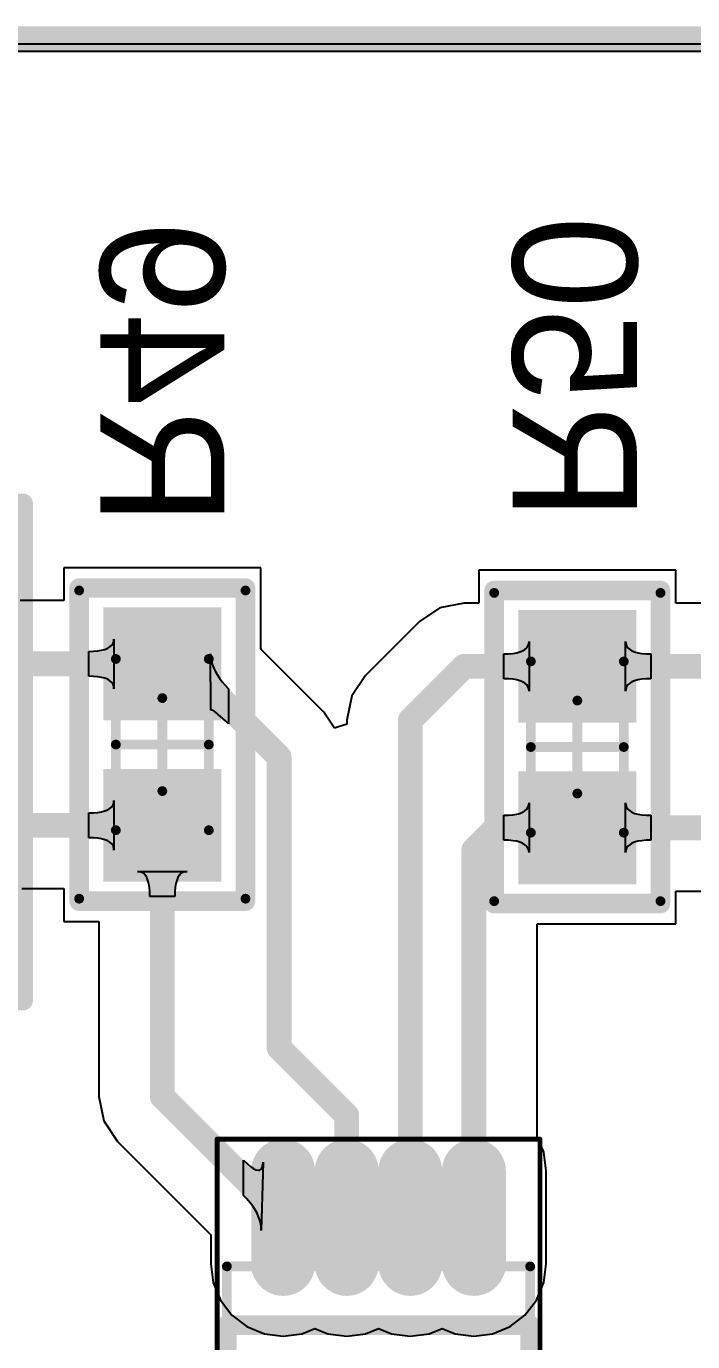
# Model space of a CAD drawing. Extents: x 8 to 204, y 9 to 177.
# Drawn here: x 157.41 to 164.22, y 44.47 to 57.91 of the extents above; entities that cross this region are included whole.
import ezdxf

# ---------------------------------------------------------------- set-up
doc = ezdxf.new("R2010")
doc.units = 0
doc.layers.get('0').update_dxf_attribs({"linetype": 'CONTINUOUS'})
for name, color, linetype in [('BOTTOMLAYER', 5, 'CONTINUOUS'), ('BOTTOMOVERLAY', 54, 'CONTINUOUS'), ('BOTTOMPASTE', 16, 'CONTINUOUS'), ('BOTTOMSOLDER', 6, 'CONTINUOUS'), ('MECHANICAL13', 56, 'CONTINUOUS'), ('MECHANICAL15', 56, 'CONTINUOUS'), ('MECHANICAL3', 76, 'CONTINUOUS'), ('MULTILAYER', 9, 'CONTINUOUS'), ('PADHOLELAYER', 156, 'CONTINUOUS'), ('TOPLAYER', 1, 'CONTINUOUS'), ('TOPSOLDER', 216, 'CONTINUOUS')]:
    doc.layers.add(name, color=color, linetype=linetype)

# ---------------------------------------------------------------- blocks, each defined once
blk = doc.blocks.new('DGK8_L_B_123')
at = {"layer": 'BOTTOMLAYER', "const_width": 0.45}
for points in [[(-1.575, 0.975), (-2.525, 0.975)], [(2.525, 0.975), (1.575, 0.975)], [(-1.575, 0.325), (-2.525, 0.325)], [(2.525, 0.325), (1.575, 0.325)], [(-1.575, -0.325), (-2.525, -0.325)], [(2.525, -0.325), (1.575, -0.325)], [(-1.575, -0.975), (-2.525, -0.975)], [(2.525, -0.975), (1.575, -0.975)]]:
    blk.add_lwpolyline(points, dxfattribs=at)
at = {"layer": 'BOTTOMLAYER', "const_width": 0.225}
for points in [[(-2.637, 0.975, 1), (-2.412, 0.975, 1)], [(-1.687, 0.975, 1), (-1.462, 0.975, 1)], [(1.463, 0.975, 1), (1.687, 0.975, 1)], [(2.413, 0.975, 1), (2.638, 0.975, 1)], [(-2.637, 0.325, 1), (-2.412, 0.325, 1)], [(-1.687, 0.325, 1), (-1.462, 0.325, 1)], [(1.463, 0.325, 1), (1.687, 0.325, 1)], [(2.413, 0.325, 1), (2.638, 0.325, 1)], [(-2.637, -0.325, 1), (-2.412, -0.325, 1)], [(-1.687, -0.325, 1), (-1.462, -0.325, 1)], [(1.463, -0.325, 1), (1.687, -0.325, 1)], [(2.413, -0.325, 1), (2.638, -0.325, 1)], [(-2.637, -0.975, 1), (-2.412, -0.975, 1)], [(-1.687, -0.975, 1), (-1.462, -0.975, 1)], [(1.463, -0.975, 1), (1.687, -0.975, 1)], [(2.413, -0.975, 1), (2.638, -0.975, 1)]]:
    blk.add_lwpolyline(points, format="xyb", close=True, dxfattribs=at)
at = {"layer": 'BOTTOMOVERLAY', "const_width": 0.2}
for points in [[(-0.95, 1.55), (0.95, 1.55)], [(-0.95, 1.55), (-0.95, -1.55)], [(0.95, 1.55), (0.95, -1.55)], [(-0.95, -1.55), (0.95, -1.55)]]:
    blk.add_lwpolyline(points, dxfattribs=at)
at = {"layer": 'BOTTOMOVERLAY'}
for points, const_width in [([(-1, 1.55, 1), (-0.9, 1.55, 1)], 0.1), ([(-1, 1.55, 1), (-0.9, 1.55, 1)], 0.1), ([(0.9, 1.55, 1), (1, 1.55, 1)], 0.1), ([(0.9, 1.55, 1), (1, 1.55, 1)], 0.1), ([(0.05, -0.75, 1), (-0.35, -0.75, 1)], 0.4), ([(-0.45, -0.75, 1), (-0.25, -0.75, 1)], 0.2), ([(-0.05, -0.75, 1), (0.15, -0.75, 1)], 0.2), ([(-1, -1.55, 1), (-0.9, -1.55, 1)], 0.1), ([(-1, -1.55, 1), (-0.9, -1.55, 1)], 0.1), ([(0.9, -1.55, 1), (1, -1.55, 1)], 0.1), ([(0.9, -1.55, 1), (1, -1.55, 1)], 0.1), ([(-1.925, -1.75, 1), (-2.175, -1.75, 1)], 0.25), ([(-2.237, -1.75, 1), (-2.113, -1.75, 1)], 0.125), ([(-1.987, -1.75, 1), (-1.862, -1.75, 1)], 0.125)]:
    blk.add_lwpolyline(points, format="xyb", close=True, dxfattribs=dict(at, const_width=const_width))
at = {"layer": 'BOTTOMPASTE', "const_width": 0.45}
for points in [[(-1.575, 0.975), (-2.525, 0.975)], [(2.525, 0.975), (1.575, 0.975)], [(-1.575, 0.325), (-2.525, 0.325)], [(2.525, 0.325), (1.575, 0.325)], [(-1.575, -0.325), (-2.525, -0.325)], [(2.525, -0.325), (1.575, -0.325)], [(-1.575, -0.975), (-2.525, -0.975)], [(2.525, -0.975), (1.575, -0.975)]]:
    blk.add_lwpolyline(points, dxfattribs=at)
at = {"layer": 'BOTTOMPASTE', "const_width": 0.225}
for points in [[(-2.637, 0.975, 1), (-2.412, 0.975, 1)], [(-1.687, 0.975, 1), (-1.462, 0.975, 1)], [(1.463, 0.975, 1), (1.687, 0.975, 1)], [(2.413, 0.975, 1), (2.638, 0.975, 1)], [(-2.637, 0.325, 1), (-2.412, 0.325, 1)], [(-1.687, 0.325, 1), (-1.462, 0.325, 1)], [(1.463, 0.325, 1), (1.687, 0.325, 1)], [(2.413, 0.325, 1), (2.638, 0.325, 1)], [(-2.637, -0.325, 1), (-2.412, -0.325, 1)], [(-1.687, -0.325, 1), (-1.462, -0.325, 1)], [(1.463, -0.325, 1), (1.687, -0.325, 1)], [(2.413, -0.325, 1), (2.638, -0.325, 1)], [(-2.637, -0.975, 1), (-2.412, -0.975, 1)], [(-1.687, -0.975, 1), (-1.462, -0.975, 1)], [(1.463, -0.975, 1), (1.687, -0.975, 1)], [(2.413, -0.975, 1), (2.638, -0.975, 1)]]:
    blk.add_lwpolyline(points, format="xyb", close=True, dxfattribs=at)
at = {"layer": 'BOTTOMSOLDER', "const_width": 0.653}
for points in [[(-1.575, 0.975), (-2.525, 0.975)], [(2.525, 0.975), (1.575, 0.975)], [(-1.575, 0.325), (-2.525, 0.325)], [(2.525, 0.325), (1.575, 0.325)], [(-1.575, -0.325), (-2.525, -0.325)], [(2.525, -0.325), (1.575, -0.325)], [(-1.575, -0.975), (-2.525, -0.975)], [(2.525, -0.975), (1.575, -0.975)]]:
    blk.add_lwpolyline(points, dxfattribs=at)
at = {"layer": 'BOTTOMSOLDER', "const_width": 0.327}
for points in [[(-2.688, 0.975, 1), (-2.362, 0.975, 1)], [(-1.738, 0.975, 1), (-1.412, 0.975, 1)], [(1.412, 0.975, 1), (1.738, 0.975, 1)], [(2.362, 0.975, 1), (2.688, 0.975, 1)], [(-2.688, 0.325, 1), (-2.362, 0.325, 1)], [(-1.738, 0.325, 1), (-1.412, 0.325, 1)], [(1.412, 0.325, 1), (1.738, 0.325, 1)], [(2.362, 0.325, 1), (2.688, 0.325, 1)], [(-2.688, -0.325, 1), (-2.362, -0.325, 1)], [(-1.738, -0.325, 1), (-1.412, -0.325, 1)], [(1.412, -0.325, 1), (1.738, -0.325, 1)], [(2.362, -0.325, 1), (2.688, -0.325, 1)], [(-2.688, -0.975, 1), (-2.362, -0.975, 1)], [(-1.738, -0.975, 1), (-1.412, -0.975, 1)], [(1.412, -0.975, 1), (1.738, -0.975, 1)], [(2.362, -0.975, 1), (2.688, -0.975, 1)]]:
    blk.add_lwpolyline(points, format="xyb", close=True, dxfattribs=at)
at = {"layer": 'MECHANICAL13', "const_width": 0.1}
for points in [[(-1.55, 1.55), (1.55, 1.55)], [(-1.55, 1.55), (-1.55, -1.55)], [(1.55, 1.55), (1.55, -1.55)], [(-1.55, -1.55), (1.55, -1.55)]]:
    blk.add_lwpolyline(points, dxfattribs=at)
at = {"layer": 'MECHANICAL13'}
for points, const_width in [([(-1.575, 1.55, 1), (-1.525, 1.55, 1)], 0.05), ([(-1.575, 1.55, 1), (-1.525, 1.55, 1)], 0.05), ([(1.525, 1.55, 1), (1.575, 1.55, 1)], 0.05), ([(1.525, 1.55, 1), (1.575, 1.55, 1)], 0.05), ([(-0.15, -0.65, 1), (-1.15, -0.65, 1)], 0.1), ([(-1.175, -0.65, 1), (-1.125, -0.65, 1)], 0.05), ([(-0.175, -0.65, 1), (-0.125, -0.65, 1)], 0.05), ([(-1.575, -1.55, 1), (-1.525, -1.55, 1)], 0.05), ([(-1.575, -1.55, 1), (-1.525, -1.55, 1)], 0.05), ([(1.525, -1.55, 1), (1.575, -1.55, 1)], 0.05), ([(1.525, -1.55, 1), (1.575, -1.55, 1)], 0.05)]:
    blk.add_lwpolyline(points, format="xyb", close=True, dxfattribs=dict(at, const_width=const_width))
at = {"layer": 'MECHANICAL15'}
for points, const_width in [([(-2.85, 1.65), (2.85, 1.65)], 0.05), ([(-2.85, 1.65), (-2.85, -1.65)], 0.05), ([(2.85, 1.65), (2.85, -1.65)], 0.05), ([(0, 0.5), (0, -0.5)], 0.1), ([(-0.5, 0), (0.5, 0)], 0.1), ([(-2.85, -1.65), (2.85, -1.65)], 0.05)]:
    blk.add_lwpolyline(points, dxfattribs=dict(at, const_width=const_width))
for points, const_width in [([(-2.862, 1.65, 1), (-2.838, 1.65, 1)], 0.025), ([(-2.862, 1.65, 1), (-2.838, 1.65, 1)], 0.025), ([(2.838, 1.65, 1), (2.863, 1.65, 1)], 0.025), ([(2.838, 1.65, 1), (2.863, 1.65, 1)], 0.025), ([(-0.025, 0.5, 1), (0.025, 0.5, 1)], 0.05), ([(-0.525, 0, 1), (-0.475, 0, 1)], 0.05), ([(0.475, 0, 1), (0.525, 0, 1)], 0.05), ([(-0.025, -0.5, 1), (0.025, -0.5, 1)], 0.05), ([(-2.862, -1.65, 1), (-2.838, -1.65, 1)], 0.025), ([(-2.862, -1.65, 1), (-2.838, -1.65, 1)], 0.025), ([(2.838, -1.65, 1), (2.863, -1.65, 1)], 0.025), ([(2.838, -1.65, 1), (2.863, -1.65, 1)], 0.025)]:
    blk.add_lwpolyline(points, format="xyb", close=True, dxfattribs=dict(at, const_width=const_width))
blk = doc.blocks.new('0603___MONTAGEM_M_QUINA_B_')
at = {"layer": 'BOTTOMLAYER'}
for points in [[(-1.3, 0.5), (-1.3, -0.5), (-0.35, 0.5), (-0.35, -0.5)], [(0.35, 0.5), (0.35, -0.5), (1.3, 0.5), (1.3, -0.5)]]:
    blk.add_solid(points, dxfattribs=at)
at = {"layer": 'BOTTOMOVERLAY', "const_width": 0.2}
for points in [[(-1.6, -0.85), (-1.6, 0.85)], [(1.6, 0.85), (-1.6, 0.85)], [(1.6, -0.85), (1.6, 0.85)], [(1.6, -0.85), (-1.6, -0.85)]]:
    blk.add_lwpolyline(points, dxfattribs=at)
at = {"layer": 'BOTTOMOVERLAY', "const_width": 0.1}
for points in [[(-1.65, 0.85, 1), (-1.55, 0.85, 1)], [(-1.65, 0.85, 1), (-1.55, 0.85, 1)], [(1.55, 0.85, 1), (1.65, 0.85, 1)], [(1.55, 0.85, 1), (1.65, 0.85, 1)], [(-1.65, -0.85, 1), (-1.55, -0.85, 1)], [(-1.65, -0.85, 1), (-1.55, -0.85, 1)], [(1.55, -0.85, 1), (1.65, -0.85, 1)], [(1.55, -0.85, 1), (1.65, -0.85, 1)]]:
    blk.add_lwpolyline(points, format="xyb", close=True, dxfattribs=at)
at = {"layer": 'BOTTOMPASTE'}
for points in [[(-1.3, 0.5), (-1.3, -0.5), (-0.35, 0.5), (-0.35, -0.5)], [(0.35, 0.5), (0.35, -0.5), (1.3, 0.5), (1.3, -0.5)]]:
    blk.add_solid(points, dxfattribs=at)
at = {"layer": 'BOTTOMSOLDER'}
for points in [[(-1.402, 0.602), (-1.402, -0.602), (-0.248, 0.602), (-0.248, -0.602)], [(0.248, 0.602), (0.248, -0.602), (1.402, 0.602), (1.402, -0.602)]]:
    blk.add_solid(points, dxfattribs=at)
at = {"layer": 'MECHANICAL13', "const_width": 0.1}
for points in [[(-0.875, -0.475), (-0.875, 0.475)], [(0.875, 0.475), (-0.875, 0.475)], [(0.875, -0.475), (0.875, 0.475)], [(0.875, -0.475), (-0.875, -0.475)]]:
    blk.add_lwpolyline(points, dxfattribs=at)
at = {"layer": 'MECHANICAL13', "const_width": 0.05}
for points in [[(-0.9, 0.475, 1), (-0.85, 0.475, 1)], [(-0.9, 0.475, 1), (-0.85, 0.475, 1)], [(0.85, 0.475, 1), (0.9, 0.475, 1)], [(0.85, 0.475, 1), (0.9, 0.475, 1)], [(-0.9, -0.475, 1), (-0.85, -0.475, 1)], [(-0.9, -0.475, 1), (-0.85, -0.475, 1)], [(0.85, -0.475, 1), (0.9, -0.475, 1)], [(0.85, -0.475, 1), (0.9, -0.475, 1)]]:
    blk.add_lwpolyline(points, format="xyb", close=True, dxfattribs=at)
at = {"layer": 'MECHANICAL15', "const_width": 0.1}
for points in [[(-1.575, -0.85), (-1.575, 0.85)], [(1.575, 0.85), (-1.575, 0.85)], [(1.575, -0.85), (1.575, 0.85)], [(0, -0.475), (0, 0.475)], [(0.475, 0), (-0.475, 0)], [(1.575, -0.85), (-1.575, -0.85)]]:
    blk.add_lwpolyline(points, dxfattribs=at)
at = {"layer": 'MECHANICAL15', "const_width": 0.05}
for points in [[(-1.6, 0.85, 1), (-1.55, 0.85, 1)], [(-1.6, 0.85, 1), (-1.55, 0.85, 1)], [(1.55, 0.85, 1), (1.6, 0.85, 1)], [(1.55, 0.85, 1), (1.6, 0.85, 1)], [(-0.025, 0.475, 1), (0.025, 0.475, 1)], [(-0.5, 0, 1), (-0.45, 0, 1)], [(0.45, 0, 1), (0.5, 0, 1)], [(-0.025, -0.475, 1), (0.025, -0.475, 1)], [(-1.6, -0.85, 1), (-1.55, -0.85, 1)], [(-1.6, -0.85, 1), (-1.55, -0.85, 1)], [(1.55, -0.85, 1), (1.6, -0.85, 1)], [(1.55, -0.85, 1), (1.6, -0.85, 1)]]:
    blk.add_lwpolyline(points, format="xyb", close=True, dxfattribs=at)
blk = doc.blocks.new('0603___MONTAGEM_M_QUINA_B0')
at = {"layer": 'BOTTOMLAYER'}
for points in [[(-1.3, 0.5), (-1.3, -0.5), (-0.35, 0.5), (-0.35, -0.5)], [(0.35, 0.5), (0.35, -0.5), (1.3, 0.5), (1.3, -0.5)]]:
    blk.add_solid(points, dxfattribs=at)
at = {"layer": 'BOTTOMOVERLAY', "const_width": 0.2}
for points in [[(-1.6, 0.85), (-1.6, -0.85)], [(-1.6, 0.85), (1.6, 0.85)], [(1.6, 0.85), (1.6, -0.85)], [(-1.6, -0.85), (1.6, -0.85)]]:
    blk.add_lwpolyline(points, dxfattribs=at)
at = {"layer": 'BOTTOMOVERLAY', "const_width": 0.1}
for points in [[(-1.65, 0.85, 1), (-1.55, 0.85, 1)], [(-1.65, 0.85, 1), (-1.55, 0.85, 1)], [(1.55, 0.85, 1), (1.65, 0.85, 1)], [(1.55, 0.85, 1), (1.65, 0.85, 1)], [(-1.65, -0.85, 1), (-1.55, -0.85, 1)], [(-1.65, -0.85, 1), (-1.55, -0.85, 1)], [(1.55, -0.85, 1), (1.65, -0.85, 1)], [(1.55, -0.85, 1), (1.65, -0.85, 1)]]:
    blk.add_lwpolyline(points, format="xyb", close=True, dxfattribs=at)
at = {"layer": 'BOTTOMPASTE'}
for points in [[(-1.3, 0.5), (-1.3, -0.5), (-0.35, 0.5), (-0.35, -0.5)], [(0.35, 0.5), (0.35, -0.5), (1.3, 0.5), (1.3, -0.5)]]:
    blk.add_solid(points, dxfattribs=at)
at = {"layer": 'BOTTOMSOLDER'}
for points in [[(-1.402, 0.602), (-1.402, -0.602), (-0.248, 0.602), (-0.248, -0.602)], [(0.248, 0.602), (0.248, -0.602), (1.402, 0.602), (1.402, -0.602)]]:
    blk.add_solid(points, dxfattribs=at)
at = {"layer": 'MECHANICAL13', "const_width": 0.1}
for points in [[(-0.875, 0.475), (-0.875, -0.475)], [(-0.875, 0.475), (0.875, 0.475)], [(0.875, 0.475), (0.875, -0.475)], [(-0.875, -0.475), (0.875, -0.475)]]:
    blk.add_lwpolyline(points, dxfattribs=at)
at = {"layer": 'MECHANICAL13', "const_width": 0.05}
for points in [[(-0.9, 0.475, 1), (-0.85, 0.475, 1)], [(-0.9, 0.475, 1), (-0.85, 0.475, 1)], [(0.85, 0.475, 1), (0.9, 0.475, 1)], [(0.85, 0.475, 1), (0.9, 0.475, 1)], [(-0.9, -0.475, 1), (-0.85, -0.475, 1)], [(-0.9, -0.475, 1), (-0.85, -0.475, 1)], [(0.85, -0.475, 1), (0.9, -0.475, 1)], [(0.85, -0.475, 1), (0.9, -0.475, 1)]]:
    blk.add_lwpolyline(points, format="xyb", close=True, dxfattribs=at)
at = {"layer": 'MECHANICAL15', "const_width": 0.1}
for points in [[(-1.575, 0.85), (-1.575, -0.85)], [(-1.575, 0.85), (1.575, 0.85)], [(1.575, 0.85), (1.575, -0.85)], [(0, 0.475), (0, -0.475)], [(-0.475, 0), (0.475, 0)], [(-1.575, -0.85), (1.575, -0.85)]]:
    blk.add_lwpolyline(points, dxfattribs=at)
at = {"layer": 'MECHANICAL15', "const_width": 0.05}
for points in [[(-1.6, 0.85, 1), (-1.55, 0.85, 1)], [(-1.6, 0.85, 1), (-1.55, 0.85, 1)], [(1.55, 0.85, 1), (1.6, 0.85, 1)], [(1.55, 0.85, 1), (1.6, 0.85, 1)], [(-0.025, 0.475, 1), (0.025, 0.475, 1)], [(-0.5, 0, 1), (-0.45, 0, 1)], [(0.45, 0, 1), (0.5, 0, 1)], [(-0.025, -0.475, 1), (0.025, -0.475, 1)], [(-1.6, -0.85, 1), (-1.55, -0.85, 1)], [(-1.6, -0.85, 1), (-1.55, -0.85, 1)], [(1.55, -0.85, 1), (1.6, -0.85, 1)], [(1.55, -0.85, 1), (1.6, -0.85, 1)]]:
    blk.add_lwpolyline(points, format="xyb", close=True, dxfattribs=at)
blk = doc.blocks.new('HDR1X2_B_205')
at = {"layer": 'BOTTOMLAYER', "const_width": 0.75}
blk.add_lwpolyline([(2.165, 0, 1), (2.915, 0, 1)], format="xyb", close=True, dxfattribs=at)
at = {"layer": 'BOTTOMLAYER'}
blk.add_solid([(-0.75, -0.75), (0.75, -0.75), (-0.75, 0.75), (0.75, 0.75)], dxfattribs=at)
at = {"layer": 'BOTTOMOVERLAY', "const_width": 0.2}
for points in [[(-1.27, 1.27), (-1.27, -1.27)], [(-1.27, 1.27), (3.81, 1.27)], [(3.81, 1.27), (3.81, -1.27)], [(-1.27, -1.27), (3.81, -1.27)]]:
    blk.add_lwpolyline(points, dxfattribs=at)
at = {"layer": 'BOTTOMOVERLAY', "const_width": 0.1}
for points in [[(-1.32, 1.27, 1), (-1.22, 1.27, 1)], [(-1.32, 1.27, 1), (-1.22, 1.27, 1)], [(3.76, 1.27, 1), (3.86, 1.27, 1)], [(3.76, 1.27, 1), (3.86, 1.27, 1)], [(-1.32, -1.27, 1), (-1.22, -1.27, 1)], [(-1.32, -1.27, 1), (-1.22, -1.27, 1)], [(3.76, -1.27, 1), (3.86, -1.27, 1)], [(3.76, -1.27, 1), (3.86, -1.27, 1)]]:
    blk.add_lwpolyline(points, format="xyb", close=True, dxfattribs=at)
at = {"layer": 'BOTTOMSOLDER', "const_width": 0.852}
blk.add_lwpolyline([(2.114, 0, 1), (2.966, 0, 1)], format="xyb", close=True, dxfattribs=at)
at = {"layer": 'BOTTOMSOLDER'}
blk.add_solid([(-0.852, -0.852), (0.852, -0.852), (-0.852, 0.852), (0.852, 0.852)], dxfattribs=at)
at = {"layer": 'MULTILAYER', "const_width": 0.75}
blk.add_lwpolyline([(2.165, 0, 1), (2.915, 0, 1)], format="xyb", close=True, dxfattribs=at)
at = {"layer": 'MULTILAYER'}
blk.add_solid([(-0.75, -0.75), (0.75, -0.75), (-0.75, 0.75), (0.75, 0.75)], dxfattribs=at)
at = {"layer": 'PADHOLELAYER', "const_width": 0.45}
for points in [[(-0.225, 0, 1), (0.225, 0, 1)], [(2.315, 0, 1), (2.765, 0, 1)]]:
    blk.add_lwpolyline(points, format="xyb", close=True, dxfattribs=at)
at = {"layer": 'TOPLAYER', "const_width": 0.75}
blk.add_lwpolyline([(2.165, 0, 1), (2.915, 0, 1)], format="xyb", close=True, dxfattribs=at)
at = {"layer": 'TOPLAYER'}
blk.add_solid([(-0.75, -0.75), (0.75, -0.75), (-0.75, 0.75), (0.75, 0.75)], dxfattribs=at)
at = {"layer": 'TOPSOLDER', "const_width": 0.852}
blk.add_lwpolyline([(2.114, 0, 1), (2.966, 0, 1)], format="xyb", close=True, dxfattribs=at)
at = {"layer": 'TOPSOLDER'}
blk.add_solid([(-0.852, -0.852), (0.852, -0.852), (-0.852, 0.852), (0.852, 0.852)], dxfattribs=at)

msp = doc.modelspace()

# ---------------------------------------------------------------- linework, layer by layer
at = {"layer": 'BOTTOMLAYER'}
for p, q in [((14.605, 57.658), (190.373, 57.658)), ((159.809, 52.379), (157.793, 52.379)), ((157.793, 52.379), (157.793, 52.044)), ((159.809, 51.548), (159.809, 52.379)), ((164.051, 52.354), (162.035, 52.354)), ((162.035, 52.354), (162.035, 52.018)), ((164.051, 52.018), (164.051, 52.354)), ((157.793, 52.044), (157.349, 52.044)), ((161.639, 51.969), (161.429, 51.829)), ((161.886, 52.018), (161.639, 51.969)), ((162.035, 52.018), (161.886, 52.018)), ((164.647, 52.018), (164.051, 52.018)), ((161.429, 51.829), (160.878, 51.278)), ((158.297, 51.605), (158.304, 51.626)), ((158.304, 51.626), (158.307, 51.65)), ((158.307, 51.65), (158.307, 51.142)), ((162.546, 51.601), (162.549, 51.625)), ((162.549, 51.625), (162.549, 51.117)), ((163.537, 51.117), (163.537, 51.625)), ((163.537, 51.625), (163.539, 51.601)), ((158.05, 51.523), (158.099, 51.525)), ((158.05, 51.269), (158.05, 51.523)), ((158.099, 51.525), (158.142, 51.528)), ((158.142, 51.528), (158.181, 51.535)), ((158.181, 51.535), (158.214, 51.544)), ((158.214, 51.544), (158.243, 51.555)), ((158.243, 51.555), (158.266, 51.569)), ((158.266, 51.569), (158.284, 51.586)), ((158.284, 51.586), (158.297, 51.605)), ((159.298, 50.924), (159.295, 51.5)), ((159.295, 51.5), (159.297, 51.465)), ((159.814, 51.54), (159.809, 51.548)), ((160.452, 50.902), (159.814, 51.54)), ((162.292, 51.498), (162.34, 51.499)), ((162.292, 51.244), (162.292, 51.498)), ((162.34, 51.499), (162.384, 51.503)), ((162.384, 51.503), (162.423, 51.509)), ((162.423, 51.509), (162.456, 51.518)), ((162.456, 51.518), (162.484, 51.53)), ((162.484, 51.53), (162.508, 51.544)), ((162.508, 51.544), (162.526, 51.56)), ((162.526, 51.56), (162.538, 51.579)), ((162.538, 51.579), (162.546, 51.601)), ((163.539, 51.601), (163.547, 51.579)), ((163.547, 51.579), (163.56, 51.56)), ((163.56, 51.56), (163.578, 51.544)), ((163.578, 51.544), (163.601, 51.53)), ((163.601, 51.53), (163.629, 51.518)), ((163.629, 51.518), (163.662, 51.509)), ((163.662, 51.509), (163.701, 51.503)), ((163.701, 51.503), (163.745, 51.499)), ((163.745, 51.499), (163.794, 51.498)), ((163.794, 51.498), (163.794, 51.244)), ((159.297, 51.465), (159.302, 51.429)), ((159.302, 51.429), (159.312, 51.394)), ((159.312, 51.394), (159.324, 51.358)), ((159.324, 51.358), (159.341, 51.322)), ((158.099, 51.268), (158.05, 51.269)), ((158.142, 51.264), (158.099, 51.268)), ((158.181, 51.258), (158.142, 51.264)), ((158.214, 51.249), (158.181, 51.258)), ((158.243, 51.238), (158.214, 51.249)), ((158.266, 51.224), (158.243, 51.238)), ((158.284, 51.207), (158.266, 51.224)), ((159.341, 51.322), (159.361, 51.286)), ((159.361, 51.286), (159.385, 51.25)), ((159.385, 51.25), (159.412, 51.214)), ((160.878, 51.278), (160.737, 51.068)), ((162.34, 51.243), (162.292, 51.244)), ((162.384, 51.239), (162.34, 51.243)), ((162.423, 51.233), (162.384, 51.239)), ((162.456, 51.224), (162.423, 51.233)), ((162.484, 51.212), (162.456, 51.224)), ((163.629, 51.224), (163.601, 51.212)), ((163.662, 51.233), (163.629, 51.224)), ((163.701, 51.239), (163.662, 51.233)), ((163.745, 51.243), (163.701, 51.239)), ((163.794, 51.244), (163.745, 51.243)), ((158.297, 51.188), (158.284, 51.207)), ((158.304, 51.167), (158.297, 51.188)), ((158.307, 51.142), (158.304, 51.167)), ((159.412, 51.214), (159.443, 51.178)), ((159.443, 51.178), (159.477, 51.141)), ((159.477, 51.141), (159.477, 50.782)), ((162.508, 51.198), (162.484, 51.212)), ((162.526, 51.182), (162.508, 51.198)), ((162.538, 51.163), (162.526, 51.182)), ((162.546, 51.141), (162.538, 51.163)), ((162.549, 51.117), (162.546, 51.141)), ((163.539, 51.141), (163.537, 51.117)), ((163.547, 51.163), (163.539, 51.141)), ((163.56, 51.182), (163.547, 51.163)), ((163.578, 51.198), (163.56, 51.182)), ((163.601, 51.212), (163.578, 51.198)), ((160.737, 51.068), (160.688, 50.82)), ((159.306, 50.923), (159.298, 50.924)), ((159.317, 50.919), (159.306, 50.923)), ((159.33, 50.912), (159.317, 50.919)), ((159.344, 50.902), (159.33, 50.912)), ((159.45, 50.809), (159.344, 50.902)), ((160.561, 50.739), (160.452, 50.902)), ((160.688, 50.82), (160.688, 50.778)), ((159.477, 50.782), (159.45, 50.809)), ((160.688, 50.778), (160.561, 50.739)), ((158.099, 49.875), (158.142, 49.878)), ((158.142, 49.878), (158.181, 49.885)), ((158.181, 49.885), (158.214, 49.894)), ((158.214, 49.894), (158.243, 49.905)), ((158.243, 49.905), (158.266, 49.919)), ((158.266, 49.919), (158.284, 49.936)), ((158.284, 49.936), (158.297, 49.955)), ((158.297, 49.955), (158.304, 49.976)), ((158.304, 49.976), (158.307, 50)), ((158.307, 50), (158.307, 49.492)), ((162.456, 49.868), (162.484, 49.88)), ((162.484, 49.88), (162.508, 49.894)), ((162.508, 49.894), (162.526, 49.91)), ((162.526, 49.91), (162.538, 49.929)), ((162.538, 49.929), (162.546, 49.951)), ((162.546, 49.951), (162.549, 49.975)), ((162.549, 49.975), (162.549, 49.467)), ((163.537, 49.467), (163.537, 49.975)), ((163.537, 49.975), (163.539, 49.951)), ((163.539, 49.951), (163.547, 49.929)), ((163.547, 49.929), (163.56, 49.91)), ((163.56, 49.91), (163.578, 49.894)), ((163.578, 49.894), (163.601, 49.88)), ((163.601, 49.88), (163.629, 49.868)), ((158.05, 49.873), (158.099, 49.875)), ((158.05, 49.619), (158.05, 49.873)), ((162.292, 49.848), (162.34, 49.849)), ((162.292, 49.594), (162.292, 49.848)), ((162.34, 49.849), (162.384, 49.853)), ((162.384, 49.853), (162.423, 49.859)), ((162.423, 49.859), (162.456, 49.868)), ((163.629, 49.868), (163.662, 49.859)), ((163.662, 49.859), (163.701, 49.853)), ((163.701, 49.853), (163.745, 49.849)), ((163.745, 49.849), (163.794, 49.848)), ((163.794, 49.848), (163.794, 49.594)), ((158.099, 49.618), (158.05, 49.619)), ((158.142, 49.614), (158.099, 49.618)), ((158.181, 49.608), (158.142, 49.614)), ((158.214, 49.599), (158.181, 49.608)), ((158.243, 49.588), (158.214, 49.599)), ((158.266, 49.574), (158.243, 49.588)), ((158.284, 49.557), (158.266, 49.574)), ((158.297, 49.538), (158.284, 49.557)), ((158.304, 49.517), (158.297, 49.538)), ((158.307, 49.492), (158.304, 49.517)), ((162.34, 49.593), (162.292, 49.594)), ((162.384, 49.589), (162.34, 49.593)), ((162.423, 49.583), (162.384, 49.589)), ((162.456, 49.574), (162.423, 49.583)), ((162.484, 49.562), (162.456, 49.574)), ((162.508, 49.548), (162.484, 49.562)), ((162.526, 49.532), (162.508, 49.548)), ((162.538, 49.513), (162.526, 49.532)), ((162.546, 49.491), (162.538, 49.513)), ((162.549, 49.467), (162.546, 49.491)), ((163.539, 49.491), (163.537, 49.467)), ((163.547, 49.513), (163.539, 49.491)), ((163.56, 49.532), (163.547, 49.513)), ((163.578, 49.548), (163.56, 49.532)), ((163.601, 49.562), (163.578, 49.548)), ((163.629, 49.574), (163.601, 49.562)), ((163.662, 49.583), (163.629, 49.574)), ((163.701, 49.589), (163.662, 49.583)), ((163.745, 49.593), (163.701, 49.589)), ((163.794, 49.594), (163.745, 49.593)), ((158.571, 49.272), (158.547, 49.274)), ((158.547, 49.274), (159.055, 49.274)), ((158.593, 49.264), (158.571, 49.272)), ((158.612, 49.252), (158.593, 49.264)), ((158.628, 49.234), (158.612, 49.252)), ((158.642, 49.211), (158.628, 49.234)), ((158.653, 49.183), (158.642, 49.211)), ((158.96, 49.211), (158.948, 49.183)), ((158.974, 49.234), (158.96, 49.211)), ((158.99, 49.252), (158.974, 49.234)), ((159.009, 49.264), (158.99, 49.252)), ((159.031, 49.272), (159.009, 49.264)), ((159.055, 49.274), (159.031, 49.272)), ((157.366, 49.099), (157.793, 49.099)), ((157.793, 49.099), (157.793, 48.763)), ((158.662, 49.15), (158.653, 49.183)), ((158.669, 49.112), (158.662, 49.15)), ((158.673, 49.069), (158.669, 49.112)), ((158.933, 49.112), (158.929, 49.069)), ((158.939, 49.15), (158.933, 49.112)), ((158.948, 49.183), (158.939, 49.15)), ((164.051, 48.738), (164.051, 49.074)), ((164.051, 49.074), (164.655, 49.074)), ((158.674, 49.02), (158.673, 49.069)), ((158.928, 49.02), (158.674, 49.02)), ((158.929, 49.069), (158.928, 49.02)), ((157.793, 48.763), (158.153, 48.763)), ((158.153, 48.763), (158.153, 46.973)), ((162.633, 46.565), (162.633, 48.738)), ((162.633, 48.738), (164.051, 48.738)), ((158.153, 46.973), (158.203, 46.725)), ((158.203, 46.725), (158.343, 46.515)), ((158.343, 46.515), (159.295, 45.563)), ((162.7, 46.404), (162.633, 46.565)), ((162.725, 46.213), (162.7, 46.404)), ((159.63, 45.964), (159.63, 46.324)), ((159.63, 46.324), (159.667, 46.288)), ((159.667, 46.288), (159.701, 46.26)), ((159.701, 46.26), (159.731, 46.239)), ((159.832, 46.302), (159.812, 45.605)), ((159.812, 46.23), (159.822, 46.247)), ((159.822, 46.247), (159.829, 46.271)), ((159.829, 46.271), (159.832, 46.302)), ((159.731, 46.239), (159.757, 46.225)), ((159.757, 46.225), (159.779, 46.22)), ((159.779, 46.22), (159.797, 46.221)), ((159.797, 46.221), (159.812, 46.23)), ((162.725, 45.263), (162.725, 46.213)), ((159.665, 45.927), (159.63, 45.964)), ((159.697, 45.89), (159.665, 45.927)), ((159.725, 45.853), (159.697, 45.89)), ((159.749, 45.817), (159.725, 45.853)), ((159.769, 45.781), (159.749, 45.817)), ((159.785, 45.745), (159.769, 45.781)), ((159.798, 45.71), (159.785, 45.745)), ((159.807, 45.674), (159.798, 45.71)), ((159.811, 45.64), (159.807, 45.674)), ((159.812, 45.605), (159.811, 45.64)), ((159.295, 45.563), (159.296, 45.561)), ((159.296, 45.561), (159.296, 45.263)), ((159.296, 45.263), (159.321, 45.072)), ((162.7, 45.072), (162.725, 45.263)), ((159.321, 45.072), (159.395, 44.893)), ((162.626, 44.893), (162.7, 45.072)), ((159.395, 44.893), (159.513, 44.74)), ((162.508, 44.74), (162.626, 44.893)), ((159.513, 44.74), (159.666, 44.623)), ((162.355, 44.623), (162.508, 44.74)), ((159.666, 44.623), (159.844, 44.549)), ((159.844, 44.549), (160.036, 44.524)), ((160.036, 44.524), (160.227, 44.549)), ((160.227, 44.549), (160.361, 44.604)), ((160.361, 44.604), (160.494, 44.549)), ((160.494, 44.549), (160.686, 44.524)), ((160.686, 44.524), (160.877, 44.549)), ((160.877, 44.549), (161.011, 44.604)), ((161.011, 44.604), (161.144, 44.549)), ((161.144, 44.549), (161.336, 44.524)), ((161.336, 44.524), (161.527, 44.549)), ((161.527, 44.549), (161.661, 44.604)), ((161.661, 44.604), (161.794, 44.549)), ((161.794, 44.549), (161.986, 44.524)), ((161.986, 44.524), (162.177, 44.549)), ((162.177, 44.549), (162.355, 44.623))]:
    msp.add_line(p, q, dxfattribs=at)
at = {"layer": 'BOTTOMLAYER', "const_width": 0.254}
for points in [[(156.477, 51.396), (158.801, 51.396)], [(158.801, 51.396), (159.043, 51.396)], [(159.043, 51.396), (159.995, 50.444)], [(161.336, 50.82), (161.886, 51.371)], [(161.886, 51.371), (163.043, 51.371)], [(163.043, 51.371), (165.29, 51.371)], [(161.336, 45.738), (161.336, 50.82)], [(159.995, 47.473), (159.995, 50.444)], [(156.63, 49.746), (158.801, 49.746)], [(158.801, 46.973), (158.801, 49.746)], [(161.986, 49.495), (162.212, 49.721)], [(162.212, 49.721), (163.043, 49.721)], [(163.043, 49.721), (165.646, 49.721)], [(161.986, 45.738), (161.986, 49.495)], [(159.995, 47.473), (160.686, 46.782)], [(158.801, 46.973), (160.036, 45.738)], [(160.686, 45.738), (160.686, 46.782)]]:
    msp.add_lwpolyline(points, dxfattribs=at)
at = {"layer": 'BOTTOMLAYER', "const_width": 0.127}
for points in [[(158.737, 51.396, 1), (158.864, 51.396, 1)], [(158.737, 51.396, 1), (158.864, 51.396, 1)], [(158.979, 51.396, 1), (159.106, 51.396, 1)], [(158.979, 51.396, 1), (159.106, 51.396, 1)], [(161.823, 51.371, 1), (161.95, 51.371, 1)], [(161.823, 51.371, 1), (161.95, 51.371, 1)], [(162.979, 51.371, 1), (163.106, 51.371, 1)], [(162.979, 51.371, 1), (163.106, 51.371, 1)], [(161.272, 50.82, 1), (161.399, 50.82, 1)], [(161.272, 50.82, 1), (161.399, 50.82, 1)], [(159.931, 50.444, 1), (160.058, 50.444, 1)], [(159.931, 50.444, 1), (160.058, 50.444, 1)], [(158.737, 49.746, 1), (158.864, 49.746, 1)], [(158.737, 49.746, 1), (158.864, 49.746, 1)], [(162.148, 49.721, 1), (162.275, 49.721, 1)], [(162.148, 49.721, 1), (162.275, 49.721, 1)], [(162.979, 49.721, 1), (163.106, 49.721, 1)], [(162.979, 49.721, 1), (163.106, 49.721, 1)], [(161.922, 49.495, 1), (162.049, 49.495, 1)], [(161.922, 49.495, 1), (162.049, 49.495, 1)], [(159.931, 47.473, 1), (160.058, 47.473, 1)], [(159.931, 47.473, 1), (160.058, 47.473, 1)], [(158.737, 46.973, 1), (158.864, 46.973, 1)], [(158.737, 46.973, 1), (158.864, 46.973, 1)], [(160.622, 46.782, 1), (160.749, 46.782, 1)], [(160.622, 46.782, 1), (160.749, 46.782, 1)], [(159.972, 45.738, 1), (160.099, 45.738, 1)], [(160.622, 45.738, 1), (160.749, 45.738, 1)], [(161.272, 45.738, 1), (161.399, 45.738, 1)], [(161.922, 45.738, 1), (162.049, 45.738, 1)]]:
    msp.add_lwpolyline(points, format="xyb", close=True, dxfattribs=at)
at = {"layer": 'MECHANICAL3', "const_width": 0.254}
msp.add_lwpolyline([(14.605, 57.785), (190.5, 57.785)], dxfattribs=at)
at = {"layer": 'TOPLAYER'}
msp.add_line((14.681, 57.734), (190.373, 57.734), dxfattribs=at)

# ---------------------------------------------------------------- block references
for name, p, rotation in [('HDR1X2_B_205', (156.108, 49.225), 90), ('0603___MONTAGEM_M_QUINA_B0', (158.801, 50.571), 90), ('0603___MONTAGEM_M_QUINA_B_', (163.043, 50.546), 270), ('DGK8_L_B_123', (161.011, 43.688), 90)]:
    msp.add_blockref(name, p, dxfattribs=dict(rotation=rotation))

# ---------------------------------------------------------------- texts
at = {"layer": 'BOTTOMOVERLAY', "text_generation_flag": 2}
for s, p in [('R49', (158.166, 52.807)), ('R50', (162.382, 52.857))]:
    msp.add_text(s, height=1.27, rotation=270, dxfattribs=at).set_placement(p)

doc.saveas('drawing.dxf')
